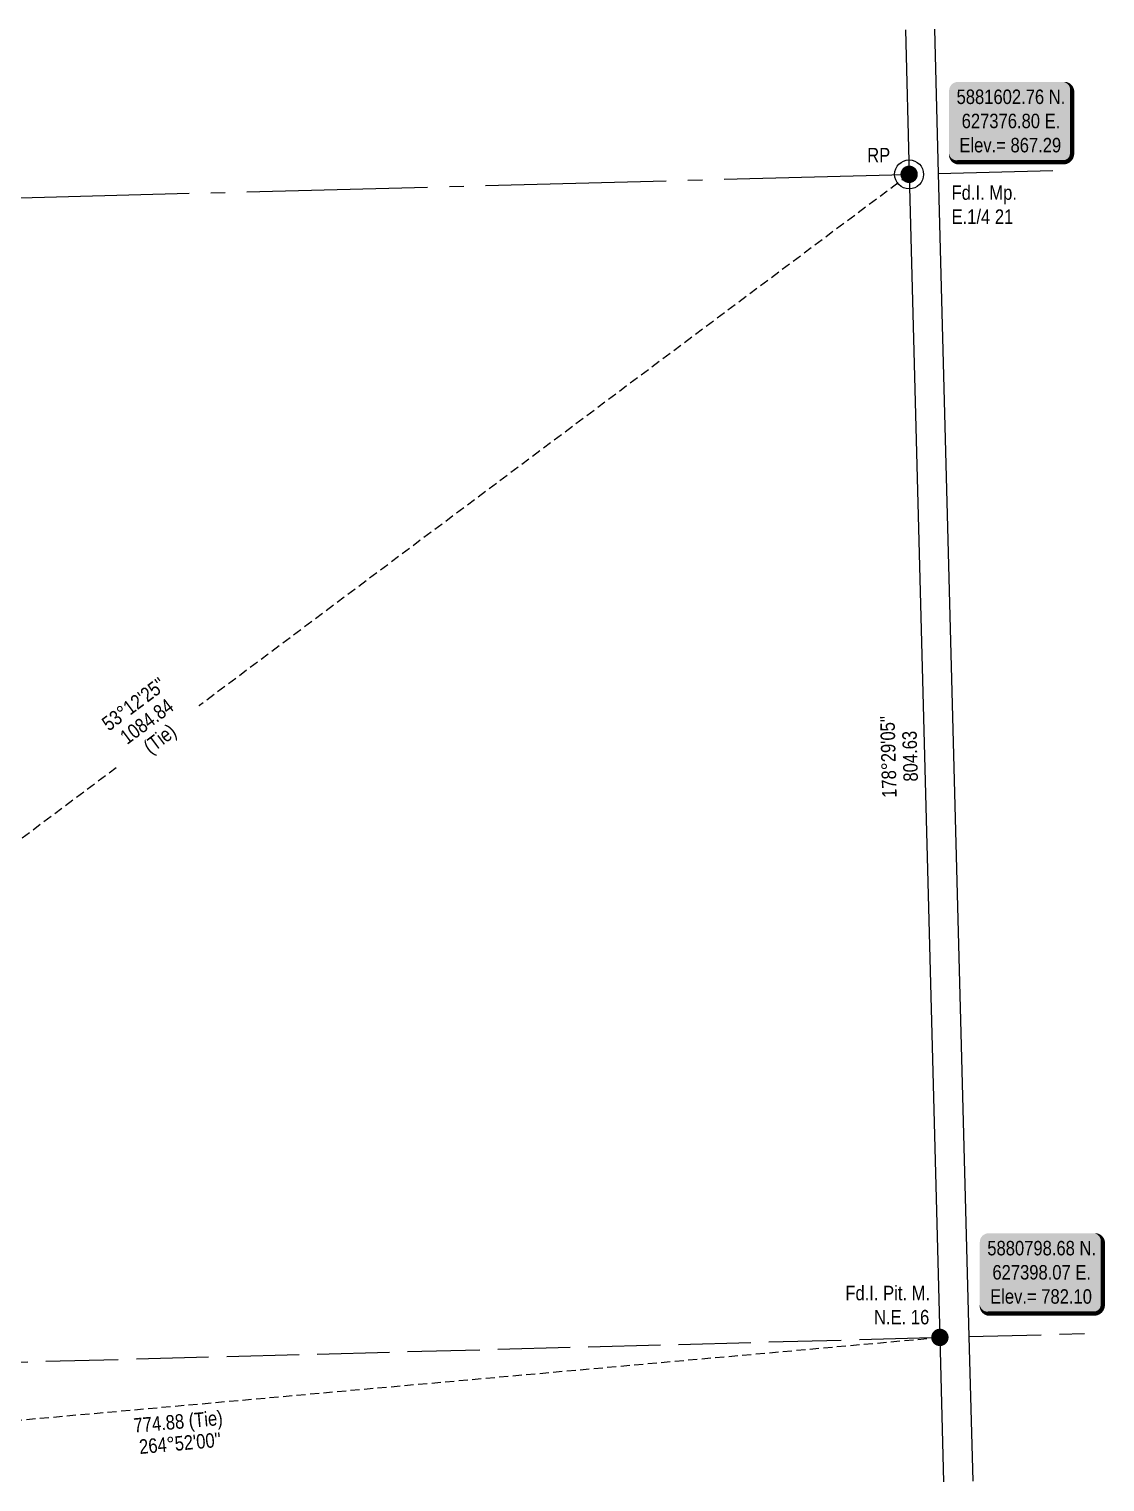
# Model space of a CAD drawing. Extents: x 624524 to 627512, y 5879835 to 5882790.
# Drawn here: x 626768 to 627512, y 5880699 to 5881703 of the extents above; entities that cross this region are included whole.
import ezdxf
from ezdxf.enums import TextEntityAlignment as Align

# ---------------------------------------------------------------- set-up
doc = ezdxf.new("R2010")
doc.units = 0
doc.header["$LTSCALE"] = 5
for name, pattern in [('foc-QUARTERLINE', [33, 25, -3, 2, -3]), ('foc-TIELINE', [1.875, 1.25, -0.625]), ('foc-UNSURVEYED', [12.5, 10, -2.5])]:
    doc.linetypes.add(name, pattern=pattern)
for name, color, linetype in [('35', 37, 'Continuous'), ('DETAIL-T', 7, 'Continuous'), ('L-BD', 7, 'Continuous'), ('L-MON', 1, 'Continuous'), ('L-QSEC', 8, 'foc-QUARTERLINE'), ('L-SEC', 7, 'Continuous'), ('L-TIE', 7, 'foc-TIELINE'), ('L-TIE-T', 7, 'Continuous'), ('L-USEC', 7, 'foc-UNSURVEYED')]:
    doc.layers.add(name, color=color, linetype=linetype)
doc.styles.add('80', font='ARIALN.TTF', dxfattribs={"height": 10})
doc.styles.add('80L', font='ARIALN.TTF', dxfattribs={"height": 10})

# ---------------------------------------------------------------- blocks, each defined once
blk = doc.blocks.new('fdia')
at = {"color": 255, "const_width": 1}
blk.add_lwpolyline([(-0.5, 0, 1), (0.5, 0, 1)], format="xyb", close=True, dxfattribs=at)
blk = doc.blocks.new('Fdiaa')
blk.add_blockref('fdia', (0, 0))
blk = doc.blocks.new('fdib')
at = {"color": 1, "const_width": 1.6}
blk.add_lwpolyline([(-0.4, 0, 1), (0.4, 0, 1)], format="xyb", close=True, dxfattribs=at)
at = {"color": 1}
blk.add_circle((0, 0), 0.8, dxfattribs=at)
blk = doc.blocks.new('Fdibb')
blk.add_blockref('fdib', (0, 0))
blk = doc.blocks.new('fdicc')
for name in ['Fdibb', 'Fdiaa']:
    blk.add_blockref(name, (0, 0))
blk = doc.blocks.new('FDI')
blk.add_blockref('fdicc', (0, 0))
blk = doc.blocks.new('*U644')
at = {"layer": '35', "color": 3}
blk.add_circle((0, 0), 10, dxfattribs=at)
at = {"layer": '35', "color": 3, "style": '80'}
blk.add_attdef('RP_001', (-29, 8.3), '', height=10, dxfattribs=at)
blk = doc.blocks.new('*U646')
h = blk.add_hatch(color=254)
edge = h.paths.add_edge_path()
edge.add_line((-36.5, -28.5), (36.5, -28.5))
edge.add_arc((36.5, -22.5), 6, 270, 360)
edge.add_line((42.5, -22.5), (42.5, 21))
edge.add_arc((36.5, 21), 6, 0, 90)
edge.add_line((36.5, 27), (-36.5, 27))
edge.add_arc((-36.5, 21), 6, 90, 180)
edge.add_line((-42.5, 21), (-42.5, -22.5))
edge.add_arc((-36.5, -22.5), 6, 180, 270)
at = {"color": 1, "flags": 128}
blk.add_lwpolyline([(-36.5, -28.5, 3, 3, 0), (36.5, -28.5, 3, 3, 0.414214), (42.5, -22.5, 3, 3, 0), (42.5, 21, 3, 0, 0.414214), (36.5, 27, 0, 0, 0), (-36.5, 27, 0, 0, 0.414214), (-42.5, 21, 0, 0, 0), (-42.5, -22.5, 0, 3, 0.414214)], format="xyseb", close=True, dxfattribs=at)
blk.add_lwpolyline([(-27.7, -11.6, 0, 10, 0), (0, 0, 5, 5, 0)], format="xyseb", dxfattribs=at)
at = {"color": 1, "style": '80'}
blk.add_attdef('ENTER_TEXT_001', (-36, -5), '', height=10, dxfattribs=at)

msp = doc.modelspace()

# ---------------------------------------------------------------- linework, layer by layer
at = {"layer": 'L-QSEC', "flags": 128}
for points in [[(625764.389, 5881560.319), (627376.801, 5881602.758)], [(627396.906, 5881603.335), (627476.036, 5881605.433)]]:
    msp.add_lwpolyline(points, dxfattribs=at)
at = {"layer": 'L-SEC'}
for p, q in [((627394.355, 5881703.206), (627396.906, 5881603.335)), ((627374.248, 5881702.692), (627376.801, 5881602.758)), ((627376.818, 5881602.767), (627398.07, 5880798.679)), ((627396.924, 5881603.298), (627418.176, 5880799.21)), ((627418.177, 5880799.193), (627420.728, 5880699.322)), ((627398.07, 5880798.679), (627400.623, 5880698.745))]:
    msp.add_line(p, q, dxfattribs=at)
at = {"layer": 'L-TIE'}
for p, q in [((626508.397, 5880953.118), (627376.801, 5881602.758)), ((626626.541, 5880729.368), (627398.07, 5880798.679))]:
    msp.add_line(p, q, dxfattribs=at)
at = {"layer": 'L-USEC', "flags": 128}
for points in [[(627418.177, 5880799.193), (627498.001, 5880801.325)], [(626592.661, 5880777.163), (627398.07, 5880798.679)]]:
    msp.add_lwpolyline(points, dxfattribs=at)

# ---------------------------------------------------------------- block references
at = {"layer": '35', "color": 3, "xscale": 0.99966396, "yscale": 0.99966396, "zscale": 0.99966396}
msp.add_blockref('*U644', (627376.801, 5881602.758), dxfattribs=at).add_auto_attribs({'RP_001': 'RP'})
at = {"layer": 'DETAIL-T'}
ref = msp.add_blockref('*U646', (627446.929, 5881639.607), dxfattribs=at)
ref.add_attrib('ENTER_TEXT_001', '5881602.76 N.', (627409.61, 5881651.379), dxfattribs={"layer": '0', "color": 1, "height": 10, "style": '80'})
ref.add_attrib('ENTER_TEXT_002', '627376.80 E.', (627413.133, 5881634.672), dxfattribs={"layer": '0', "color": 1, "height": 10, "style": '80'})
ref.add_attrib('ENTER_TEXT_003', 'Elev.= 867.29', (627411.54, 5881617.964), dxfattribs={"layer": '0', "color": 1, "height": 10, "style": '80'})
ref = msp.add_blockref('*U646', (627468.173, 5880843.624), dxfattribs=at)
ref.add_attrib('ENTER_TEXT_001', '5880798.68 N.', (627430.853, 5880855.396), dxfattribs={"layer": '0', "color": 1, "height": 10, "style": '80'})
ref.add_attrib('ENTER_TEXT_002', '627398.07 E.', (627434.376, 5880838.689), dxfattribs={"layer": '0', "color": 1, "height": 10, "style": '80'})
ref.add_attrib('ENTER_TEXT_003', 'Elev.= 782.10', (627432.808, 5880821.981), dxfattribs={"layer": '0', "color": 1, "height": 10, "style": '80'})
at = {"layer": 'L-MON'}
for p, xscale, yscale, zscale in [((627376.801, 5881602.758), 5.000000000000018, 5.000000000000018, 5.000000000000018), ((627376.818, 5881602.767), 5.000000000000009, 5.000000000000009, 5.000000000000009), ((627398.07, 5880798.679), 5.000000000000009, 5.000000000000009, 5.000000000000009)]:
    msp.add_blockref('FDI', p, dxfattribs=dict(at, xscale=xscale, yscale=yscale, zscale=zscale))

# ---------------------------------------------------------------- texts
at = {"layer": 'L-BD', "style": '80L'}
for s, height, p in [("178°29'05''", 9.99664, (627362.453, 5881200.058)), ('804.63', 9.9966, (627377.442, 5881200.454))]:
    msp.add_text(s, height=height, rotation=91.5152, dxfattribs=at).set_placement(p, align=Align.MIDDLE)

# ---------------------------------------------------------------- next in the draw order: texts
at = {"layer": 'L-MON', "attachment_point": 1, "style": '80L', "bg_fill": 3, "box_fill_scale": 1.15, "bg_fill_color": 256, "bg_fill_true_color": 256, "bg_fill_transparency": 0}
for s, width, insert, char_height in [('Fd.I. Mp.\\PE.1/4 21', 46.90638, (627406.155, 5881595.147), 9.9933), ('\\pi1.0614;Fd.I. Pit. M.\\P\\pi20.884;N.E. 16', 57.67952, (627331.653, 5880834.35), 9.99664)]:
    msp.add_mtext_dynamic_manual_height_columns(s, width=width, gutter_width=50, heights=[0], dxfattribs=dict(at, insert=insert, char_height=char_height))
at = {"layer": 'L-TIE-T', "char_height": 9.99664, "attachment_point": 2, "line_spacing_factor": 0.9, "style": '80L', "bg_fill": 3, "box_fill_scale": 1.15, "bg_fill_color": 256, "bg_fill_true_color": 256, "bg_fill_transparency": 0}
for s, insert, width, rotation in [("53°12'25'' 1084.84 (Tie)", (626837.761, 5881240.564), 67.51932, 36.7996), ("774.88 (Tie) 264°52'00''", (626870.965, 5880745.455), 62.6894, 5.133405)]:
    msp.add_mtext(s, dxfattribs=dict(at, insert=insert, width=width, rotation=rotation))

doc.saveas('drawing.dxf')
